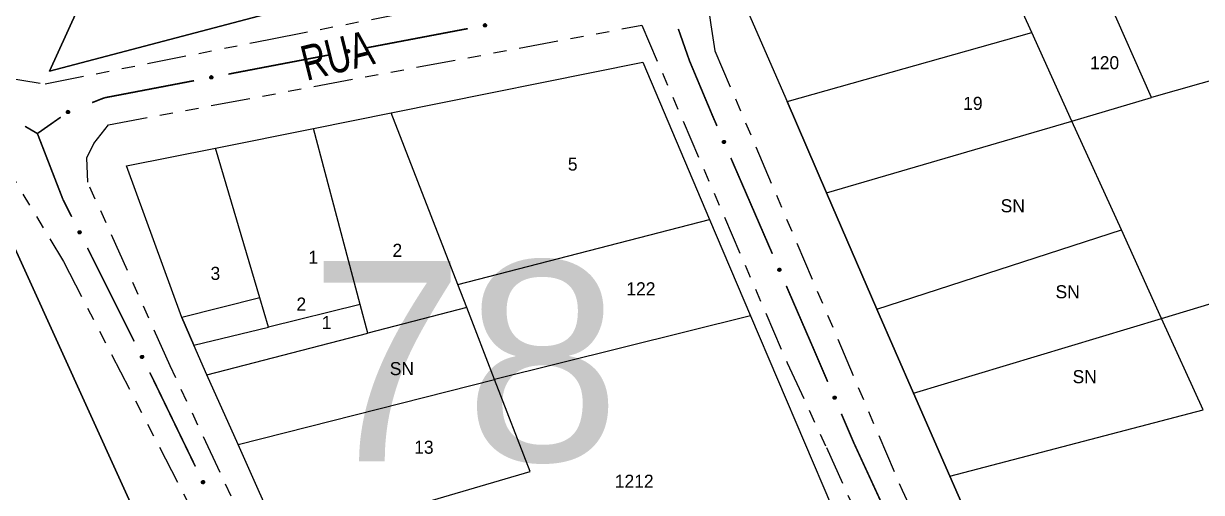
# Model space of a CAD drawing. Extents: x 204614 to 205597, y 4873311 to 4874446.
# Drawn here: x 204964.6 to 205099.8, y 4874254.8 to 4874308.7 of the extents above; entities that cross this region are included whole.
import ezdxf
from ezdxf.enums import TextEntityAlignment as Align

# ---------------------------------------------------------------- set-up
doc = ezdxf.new("R2010")
doc.units = 0
doc.header["$LTSCALE"] = 1.5
doc.header["$MEASUREMENT"] = 0
doc.linetypes.add('TRACO_25', pattern=[8, 3, -1, 1, -1, 1, -1])
for name, color, linetype in [('CD_MALHA_LOTES', 7, 'CONTINUOUS'), ('LM-TXT-LSB', 7, 'CONTINUOUS'), ('RU-QUADRA', 210, 'CONTINUOUS'), ('SV-EIXO-RUA-N-PAV', 6, 'CONTINUOUS'), ('SV-RUA-NAO-PAV', 7, 'CONTINUOUS'), ('SV-TXT-RUA-N-PAV', 7, 'CONTINUOUS'), ('Th_NmrPort', 1, 'CONTINUOUS')]:
    doc.layers.add(name, color=color, linetype=linetype)
doc.styles.add('ARIAL', font='ARIAL.SHX')
doc.styles.add('SWIS', font='swissko.ttf')

msp = doc.modelspace()

# ---------------------------------------------------------------- linework, layer by layer
at = {"layer": 'CD_MALHA_LOTES', "linetype": 'Continuous', "flags": 128}
for points in [[(204979.040192, 4874328.499849), (204967.517018, 4874303.198202)], [(205080.351728, 4874307.612079), (205075.025183, 4874319.428706)], [(205047.026527, 4874311.712451), (205052.247153, 4874299.702465)], [(205094.119246, 4874300.184303), (205089.103049, 4874311.5258)], [(204967.517018, 4874303.198202), (204993.72724, 4874310.078767)], [(205052.247153, 4874299.702465), (205080.351728, 4874307.612079)], [(205084.966803, 4874297.466685), (205080.351728, 4874307.612079)], [(205114.232753, 4874305.863744), (205094.119246, 4874300.184303)], [(205006.793604, 4874298.417459), (205035.675158, 4874304.207589), (205043.361827, 4874286.158001)], [(205056.795254, 4874289.239613), (205052.247153, 4874299.702465)], [(205084.966803, 4874297.466685), (205094.119246, 4874300.184303)], [(204997.861231, 4874296.626711), (205006.793604, 4874298.417459)], [(205014.433358, 4874278.693457), (205006.793604, 4874298.417459)], [(205056.795254, 4874289.239613), (205084.966803, 4874297.466685)], [(205090.649477, 4874284.974371), (205084.966803, 4874297.466685)], [(204986.588027, 4874294.366676), (204997.861231, 4874296.626711)], [(205003.216545, 4874276.407067), (204997.861231, 4874296.626711)], [(204982.724201, 4874274.922815), (204976.367816, 4874292.317744), (204986.588027, 4874294.366676)], [(204991.687871, 4874277.160358), (204986.588027, 4874294.366676)], [(205062.568524, 4874275.867844), (205056.795254, 4874289.239613)], [(204941.622831, 4874244.737753), (204961.272373, 4874287.834648), (204986.504898, 4874232.411416)], [(205014.433358, 4874278.693457), (205043.361827, 4874286.158001)], [(205043.361827, 4874286.158001), (205048.065545, 4874275.112885)], [(205062.568524, 4874275.867844), (205090.649477, 4874284.974371)], [(205095.278108, 4874274.799176), (205090.649477, 4874284.974371)], [(205095.278108, 4874274.799176), (205124.736514, 4874283.708852)], [(205015.45266, 4874276.059957), (205014.433358, 4874278.693457)], [(204991.687871, 4874277.160358), (204982.724201, 4874274.922815)], [(204992.684429, 4874273.787747), (204991.687871, 4874277.160358)], [(205003.216545, 4874276.407067), (204992.684429, 4874273.787747)], [(205004.089865, 4874273.107327), (205003.216545, 4874276.407067)], [(205015.45266, 4874276.059957), (205004.089865, 4874273.107327)], [(205018.648614, 4874267.802797), (205015.45266, 4874276.059957)], [(205048.065545, 4874275.112885), (205018.648614, 4874267.802797)], [(205048.065545, 4874275.112885), (205057.354971, 4874253.299756)], [(205066.795074, 4874266.235149), (205062.568524, 4874275.867844)], [(204982.724201, 4874274.922815), (204984.127521, 4874271.730952)], [(204984.127521, 4874271.730952), (204992.684429, 4874273.787747)], [(205066.795074, 4874266.235149), (205095.278108, 4874274.799176)], [(205100.046674, 4874264.31636), (205095.278108, 4874274.799176)], [(204985.618626, 4874268.339417), (205004.089865, 4874273.107327)], [(204985.618626, 4874268.339417), (204984.127521, 4874271.730952)], [(204989.197594, 4874260.32253), (204985.618626, 4874268.339417)], [(204989.197594, 4874260.32253), (205018.648614, 4874267.802797)], [(205022.735374, 4874257.24412), (205018.648614, 4874267.802797)], [(205070.946268, 4874256.685379), (205066.795074, 4874266.235149)], [(205070.946268, 4874256.685379), (205100.046674, 4874264.31636)], [(204994.30197, 4874248.888727), (204989.197594, 4874260.32253)], [(204994.30197, 4874248.888727), (205022.735374, 4874257.24412)], [(205085.32735, 4874223.897555), (205070.946268, 4874256.685379)]]:
    msp.add_lwpolyline(points, dxfattribs=at)
at = {"layer": 'RU-QUADRA', "linetype": 'Continuous', "flags": 128}
msp.add_lwpolyline([(204967.517018, 4874303.198202), (204979.040192, 4874328.499849), (204984.064992, 4874343.834152), (204989.328919, 4874359.898207), (204993.347251, 4874372.161047), (205001.522713, 4874373.993478), (205006.501724, 4874363.69162), (205012.056457, 4874352.19856), (205017.365901, 4874341.213019), (205028.057727, 4874319.09102), (205003.11962, 4874312.544404), (204993.72724, 4874310.078767)], close=True, dxfattribs=at)
for points in [[(205104.013851, 4874327.417803), (205084.490651, 4874322.03733), (205075.025183, 4874319.428706), (205047.026527, 4874311.712451), (205052.247153, 4874299.702465), (205056.795254, 4874289.239613), (205062.568524, 4874275.867844), (205066.795074, 4874266.235149), (205070.946268, 4874256.685379), (205085.32735, 4874223.897555), (205090.857226, 4874211.289839), (205094.60144, 4874202.753303), (205098.993985, 4874192.738617), (205104.383804, 4874180.450222)], [(205043.234391, 4874138.93095), (205025.005512, 4874179.406781), (205018.405831, 4874194.253203), (205008.632145, 4874216.239762), (205004.193095, 4874226.439008), (204999.097568, 4874238.146588), (204994.30197, 4874248.888727), (204989.197594, 4874260.32253), (204985.618626, 4874268.339417), (204984.127521, 4874271.730952), (204982.724201, 4874274.922815), (204976.367816, 4874292.317744), (204986.588027, 4874294.366676), (204997.861231, 4874296.626711), (205006.793604, 4874298.417459), (205035.675158, 4874304.207589), (205043.361827, 4874286.158001), (205048.065545, 4874275.112885), (205057.354971, 4874253.299756), (205071.593888, 4874220.646338), (205080.481996, 4874200.263669), (205085.71473, 4874188.353905), (205095.529117, 4874166.016248)], [(205019.414121, 4874157.660584), (205010.329931, 4874179.577128), (204996.707988, 4874212.441471), (204995.721382, 4874212.167414), (204992.905771, 4874218.351901), (204986.504898, 4874232.411416), (204961.272373, 4874287.834648), (204941.622831, 4874244.737753), (204935.182113, 4874230.611473), (204936.442777, 4874230.282604), (204927.328801, 4874210.913936), (204923.671705, 4874202.685029), (204915.203332, 4874185.145359), (204912.196141, 4874180.174666), (204909.125712, 4874175.099447), (204906.282011, 4874170.398994), (204901.250645, 4874162.082472)]]:
    msp.add_lwpolyline(points, dxfattribs=at)
at = {"layer": 'SV-EIXO-RUA-N-PAV', "const_width": 0.18}
for points in [[(205015.582804, 4874308.078043), (205003.793238, 4874305.840607)], [(205039.762097, 4874308.039789), (205040.755182, 4874305.208927)], [(204999.863382, 4874305.094795), (204993.968599, 4874303.976077)], [(205040.755182, 4874305.208927), (205041.052369, 4874304.361773)], [(204993.713376, 4874303.927641), (204988.07501, 4874302.851085)], [(204993.968599, 4874303.976077), (204993.713376, 4874303.927641)], [(205041.052369, 4874304.361773), (205043.41417, 4874298.735129)], [(204984.145987, 4874302.1009), (204974.323429, 4874300.225439)], [(204973.834487, 4874300.132084), (204972.435955, 4874299.58364)], [(204974.323429, 4874300.225439), (204973.834487, 4874300.132084)], [(205043.41417, 4874298.735129), (205043.67881, 4874298.104664)], [(205043.67881, 4874298.104664), (205044.202497, 4874296.897083)], [(204964.717286, 4874296.863694), (204965.581065, 4874296.359823)], [(204968.825971, 4874297.911107), (204966.369854, 4874296.188467)], [(204965.581065, 4874296.359823), (204966.145077, 4874296.030816)], [(204966.369854, 4874296.188467), (204966.145077, 4874296.030816)], [(204966.145077, 4874296.030816), (204968.801237, 4874289.180719)], [(205045.793955, 4874293.227306), (205050.568329, 4874282.217976)], [(204968.801237, 4874289.180719), (204969.086563, 4874288.444878)], [(204969.086563, 4874288.444878), (204970.084525, 4874286.472162)], [(204971.890156, 4874282.902891), (204972.341564, 4874282.010573)], [(204972.341564, 4874282.010573), (204972.415087, 4874281.865237)], [(204972.415087, 4874281.865237), (204977.261597, 4874272.172218)], [(205052.159788, 4874278.548199), (205055.342704, 4874271.208646)], [(205055.342704, 4874271.208646), (205055.420545, 4874271.02915)], [(205055.420545, 4874271.02915), (205056.917595, 4874267.531731)], [(204979.050451, 4874268.594509), (204979.381765, 4874267.931881)], [(204979.381765, 4874267.931881), (204984.293838, 4874257.80073)], [(205058.491634, 4874263.85445), (205059.672164, 4874261.096488)], [(205059.672164, 4874261.096488), (205059.900944, 4874260.56201)], [(205059.900944, 4874260.56201), (205063.009776, 4874253.826208)]]:
    msp.add_lwpolyline(points, dxfattribs=at)
at = {"layer": 'SV-EIXO-RUA-N-PAV'}
for points in [[(205017.709418, 4874308.369589), (205017.682464, 4874308.328778), (205017.650954, 4874308.299214), (205017.617576, 4874308.282121), (205017.584142, 4874308.274707), (205017.549083, 4874308.270975), (205017.512906, 4874308.27501), (205017.473746, 4874308.288383), (205017.432617, 4874308.315133), (205017.404453, 4874308.349403), (205017.385945, 4874308.38123), (205017.376206, 4874308.415648), (205017.373151, 4874308.449767), (205017.378586, 4874308.487207), (205017.392526, 4874308.526759), (205017.420425, 4874308.567465), (205017.451516, 4874308.596237), (205017.484235, 4874308.611922), (205017.518898, 4874308.621493), (205017.554736, 4874308.624875), (205017.590225, 4874308.620709), (205017.630024, 4874308.606602), (205017.669835, 4874308.578533), (205017.698885, 4874308.547851), (205017.715026, 4874308.515361), (205017.723681, 4874308.481022), (205017.727852, 4874308.445904), (205017.725309, 4874308.409369), (205017.709418, 4874308.369589)], [(205001.989996, 4874305.38634), (205001.963042, 4874305.345529), (205001.931532, 4874305.315966), (205001.898154, 4874305.298872), (205001.86472, 4874305.291459), (205001.829661, 4874305.287726), (205001.793484, 4874305.291762), (205001.754324, 4874305.305135), (205001.713195, 4874305.331885), (205001.685031, 4874305.366155), (205001.666523, 4874305.397982), (205001.656784, 4874305.4324), (205001.653729, 4874305.466519), (205001.659164, 4874305.503958), (205001.673104, 4874305.543511), (205001.701003, 4874305.584217), (205001.732094, 4874305.612988), (205001.764813, 4874305.628674), (205001.799476, 4874305.638245), (205001.835314, 4874305.641626), (205001.870803, 4874305.63746), (205001.910602, 4874305.623353), (205001.950413, 4874305.595284), (205001.979463, 4874305.564603), (205001.995604, 4874305.532113), (205002.004259, 4874305.497774), (205002.00843, 4874305.462656), (205002.005887, 4874305.426121), (205001.989996, 4874305.38634)], [(204986.272274, 4874302.394812), (204986.245367, 4874302.353971), (204986.213889, 4874302.324372), (204986.18053, 4874302.307242), (204986.147104, 4874302.299791), (204986.11205, 4874302.296019), (204986.075868, 4874302.300015), (204986.036693, 4874302.313344), (204985.995535, 4874302.340049), (204985.967333, 4874302.374287), (204985.948789, 4874302.406093), (204985.939012, 4874302.440501), (204985.935919, 4874302.474616), (204985.941312, 4874302.512062), (204985.955208, 4874302.55163), (204985.983062, 4874302.592367), (204986.014121, 4874302.621173), (204986.046822, 4874302.636895), (204986.081475, 4874302.646504), (204986.117309, 4874302.649925), (204986.152803, 4874302.645799), (204986.192617, 4874302.631736), (204986.23246, 4874302.603711), (204986.261544, 4874302.573062), (204986.277721, 4874302.54059), (204986.286413, 4874302.506261), (204986.290624, 4874302.471148), (204986.288122, 4874302.43461), (204986.272274, 4874302.394812)], [(204969.837486, 4874298.486094), (204969.829714, 4874298.437807), (204969.81316, 4874298.397896), (204969.789773, 4874298.368582), (204969.762351, 4874298.348067), (204969.731934, 4874298.330239), (204969.697301, 4874298.31903), (204969.656107, 4874298.315104), (204969.607614, 4874298.322561), (204969.567844, 4874298.342206), (204969.537878, 4874298.363597), (204969.51484, 4874298.390959), (204969.498016, 4874298.420798), (204969.487563, 4874298.457157), (204969.483992, 4874298.498942), (204969.49267, 4874298.547522), (204969.509167, 4874298.586539), (204969.532533, 4874298.614298), (204969.560187, 4874298.637285), (204969.591459, 4874298.655114), (204969.625518, 4874298.665921), (204969.667596, 4874298.66944), (204969.715431, 4874298.66024), (204969.754533, 4874298.64423), (204969.782614, 4874298.62126), (204969.804631, 4874298.593525), (204969.822884, 4874298.563234), (204969.8356, 4874298.528889), (204969.837486, 4874298.486094)], [(205045.042053, 4874295.23781), (205045.087791, 4874295.220488), (205045.123559, 4874295.196247), (205045.147571, 4874295.167443), (205045.162154, 4874295.136457), (205045.173501, 4874295.103076), (205045.177517, 4874295.066897), (205045.17308, 4874295.025755), (205045.156025, 4874294.979751), (205045.128785, 4874294.944743), (205045.101805, 4874294.919691), (205045.07037, 4874294.902625), (205045.037757, 4874294.892144), (205045.000038, 4874294.889216), (205044.958389, 4874294.89412), (205044.912546, 4874294.912388), (205044.877643, 4874294.936394), (205044.855149, 4874294.964864), (205044.838192, 4874294.996576), (205044.827015, 4874295.030794), (205044.823278, 4874295.066331), (205044.828291, 4874295.108256), (205044.846922, 4874295.153265), (205044.870467, 4874295.188349), (205044.898614, 4874295.211237), (205044.93021, 4874295.227228), (205044.963553, 4874295.239017), (205044.999753, 4874295.244568), (205045.042053, 4874295.23781)], [(204971.020709, 4874284.865426), (204971.067391, 4874284.850838), (204971.104529, 4874284.828754), (204971.130202, 4874284.80142), (204971.146591, 4874284.77135), (204971.159892, 4874284.738699), (204971.16604, 4874284.70282), (204971.164043, 4874284.661488), (204971.149737, 4874284.614557), (204971.124614, 4874284.577999), (204971.099163, 4874284.551396), (204971.068791, 4874284.532501), (204971.036856, 4874284.520111), (204970.999376, 4874284.514957), (204970.957509, 4874284.51739), (204970.910666, 4874284.532917), (204970.874406, 4874284.554817), (204970.850268, 4874284.581908), (204970.831466, 4874284.612562), (204970.818286, 4874284.646059), (204970.812454, 4874284.681313), (204970.814979, 4874284.723461), (204970.830917, 4874284.769492), (204970.852347, 4874284.805907), (204970.879091, 4874284.83042), (204970.909687, 4874284.848251), (204970.942274, 4874284.86199), (204970.978082, 4874284.869672), (204971.020709, 4874284.865426)], [(205051.407886, 4874280.558703), (205051.453624, 4874280.541381), (205051.489391, 4874280.51714), (205051.513404, 4874280.488336), (205051.527986, 4874280.45735), (205051.539334, 4874280.423969), (205051.54335, 4874280.38779), (205051.538912, 4874280.346648), (205051.521857, 4874280.300644), (205051.494617, 4874280.265636), (205051.467637, 4874280.240584), (205051.436202, 4874280.223518), (205051.403589, 4874280.213037), (205051.365871, 4874280.210109), (205051.324221, 4874280.215013), (205051.278378, 4874280.233281), (205051.243476, 4874280.257287), (205051.220981, 4874280.285758), (205051.204025, 4874280.317469), (205051.192848, 4874280.351687), (205051.18911, 4874280.387224), (205051.194123, 4874280.42915), (205051.212754, 4874280.474158), (205051.236299, 4874280.509242), (205051.264447, 4874280.53213), (205051.296043, 4874280.548121), (205051.329385, 4874280.55991), (205051.365585, 4874280.565461), (205051.407886, 4874280.558703)], [(204978.190227, 4874270.561105), (204978.23684, 4874270.546297), (204978.273874, 4874270.52404), (204978.299419, 4874270.496585), (204978.315666, 4874270.466438), (204978.328814, 4874270.433725), (204978.334793, 4874270.397818), (204978.332602, 4874270.356495), (204978.318076, 4874270.309632), (204978.292782, 4874270.273193), (204978.267206, 4874270.246709), (204978.236746, 4874270.227957), (204978.204752, 4874270.215717), (204978.167249, 4874270.21074), (204978.125394, 4874270.213369), (204978.078625, 4874270.229116), (204978.042468, 4874270.251186), (204978.018457, 4874270.27839), (204977.999799, 4874270.309131), (204977.986776, 4874270.34269), (204977.98111, 4874270.377971), (204977.983833, 4874270.420107), (204977.999987, 4874270.466063), (204978.021587, 4874270.502376), (204978.048447, 4874270.526763), (204978.079126, 4874270.54445), (204978.111777, 4874270.558037), (204978.147621, 4874270.56555), (204978.190227, 4874270.561105)], [(205057.749274, 4874265.868497), (205057.79493, 4874265.850957), (205057.830582, 4874265.826547), (205057.854457, 4874265.79763), (205057.868892, 4874265.766574), (205057.880082, 4874265.73314), (205057.883926, 4874265.696942), (205057.879294, 4874265.655822), (205057.862021, 4874265.6099), (205057.834615, 4874265.575021), (205057.807517, 4874265.550097), (205057.776001, 4874265.533181), (205057.743339, 4874265.522855), (205057.705607, 4874265.520105), (205057.663981, 4874265.525206), (205057.618225, 4874265.543692), (205057.583437, 4874265.567863), (205057.561078, 4874265.59644), (205057.544271, 4874265.628231), (205057.533257, 4874265.662502), (205057.529688, 4874265.698056), (205057.5349, 4874265.739958), (205057.553744, 4874265.784877), (205057.577455, 4874265.819849), (205057.605711, 4874265.842604), (205057.637382, 4874265.858445), (205057.67078, 4874265.870076), (205057.707006, 4874265.875455), (205057.749274, 4874265.868497)], [(204985.202753, 4874256.178413), (204985.249182, 4874256.163039), (204985.285942, 4874256.140331), (204985.31115, 4874256.112567), (204985.327028, 4874256.082224), (204985.339776, 4874256.049353), (204985.345317, 4874256.013376), (204985.342622, 4874255.972083), (204985.327526, 4874255.9254), (204985.301789, 4874255.889272), (204985.275892, 4874255.863102), (204985.245206, 4874255.844723), (204985.213066, 4874255.832874), (204985.175504, 4874255.828354), (204985.133685, 4874255.831494), (204985.087111, 4874255.84781), (204985.051225, 4874255.870319), (204985.027548, 4874255.897814), (204985.009266, 4874255.928781), (204984.996654, 4874255.962496), (204984.991418, 4874255.997843), (204984.994655, 4874256.039943), (204985.011368, 4874256.085698), (204985.03341, 4874256.121746), (204985.060565, 4874256.145803), (204985.091457, 4874256.163115), (204985.124271, 4874256.176302), (204985.160204, 4874256.183378), (204985.202753, 4874256.178413)]]:
    msp.add_lwpolyline(points, close=True, dxfattribs=at)
for points in [[(205017.698885, 4874308.547851), (205017.373151, 4874308.449767)], [(205017.715026, 4874308.515361), (205017.376206, 4874308.415648)], [(205017.703403, 4874308.531714), (205017.37755, 4874308.433763)], [(205017.669835, 4874308.578533), (205017.378586, 4874308.487207)], [(205017.682041, 4874308.563771), (205017.38032, 4874308.470399)], [(205017.716721, 4874308.498131), (205017.382316, 4874308.401334)], [(205017.723681, 4874308.481022), (205017.385945, 4874308.38123)], [(205017.646442, 4874308.590348), (205017.388451, 4874308.508053)], [(205017.630024, 4874308.606602), (205017.392526, 4874308.526759)], [(205017.722249, 4874308.461681), (205017.400419, 4874308.364492)], [(205017.727852, 4874308.445904), (205017.404453, 4874308.349403)], [(205017.605158, 4874308.610291), (205017.414011, 4874308.549015)], [(205017.590225, 4874308.620709), (205017.420425, 4874308.567465)], [(205017.721907, 4874308.426894), (205017.423121, 4874308.33269)], [(205017.725309, 4874308.409369), (205017.432617, 4874308.315133)], [(205017.568336, 4874308.621358), (205017.442183, 4874308.583528)], [(205017.554736, 4874308.624875), (205017.451516, 4874308.596237)], [(205017.716202, 4874308.391089), (205017.456293, 4874308.304264)], [(205017.709418, 4874308.369589), (205017.473746, 4874308.288383)], [(205017.693833, 4874308.347955), (205017.500513, 4874308.283489)], [(205017.682464, 4874308.328778), (205017.512906, 4874308.27501)], [(205017.664575, 4874308.311847), (205017.539508, 4874308.275612)], [(205017.650954, 4874308.299214), (205017.549083, 4874308.270975)], [(205001.979463, 4874305.564603), (205001.653729, 4874305.466519)], [(205001.995604, 4874305.532113), (205001.656784, 4874305.4324)], [(205001.983981, 4874305.548466), (205001.658128, 4874305.450515)], [(205001.950413, 4874305.595284), (205001.659164, 4874305.503958)], [(205001.962619, 4874305.580523), (205001.660898, 4874305.487151)], [(205001.997299, 4874305.514883), (205001.662894, 4874305.418086)], [(205002.004259, 4874305.497774), (205001.666523, 4874305.397982)], [(205001.92702, 4874305.6071), (205001.669029, 4874305.524805)], [(205001.910602, 4874305.623353), (205001.673104, 4874305.543511)], [(205002.002827, 4874305.478432), (205001.680997, 4874305.381244)], [(205002.00843, 4874305.462656), (205001.685031, 4874305.366155)], [(205001.885736, 4874305.627043), (205001.694589, 4874305.565767)], [(205001.870803, 4874305.63746), (205001.701003, 4874305.584217)], [(205002.002485, 4874305.443645), (205001.703699, 4874305.349442)], [(205002.005887, 4874305.426121), (205001.713195, 4874305.331885)], [(205001.848913, 4874305.63811), (205001.722761, 4874305.60028)], [(205001.835314, 4874305.641626), (205001.732094, 4874305.612988)], [(205001.99678, 4874305.407841), (205001.736871, 4874305.321015)], [(205001.989996, 4874305.38634), (205001.754324, 4874305.305135)], [(205001.974411, 4874305.364707), (205001.781091, 4874305.300241)], [(205001.963042, 4874305.345529), (205001.793484, 4874305.291762)], [(205001.945152, 4874305.328599), (205001.820086, 4874305.292364)], [(205001.931532, 4874305.315966), (205001.829661, 4874305.287726)], [(204986.261544, 4874302.573062), (204985.935919, 4874302.474616)], [(204986.277721, 4874302.54059), (204985.939012, 4874302.440501)], [(204986.266079, 4874302.556931), (204985.940336, 4874302.458617)], [(204986.23246, 4874302.603711), (204985.941312, 4874302.512062)], [(204986.244682, 4874302.588964), (204985.943065, 4874302.495256)], [(204986.279434, 4874302.523362), (204985.945138, 4874302.426193)], [(204986.286413, 4874302.506261), (204985.948789, 4874302.406093)], [(204986.209053, 4874302.615501), (204985.951154, 4874302.532919)], [(204986.192617, 4874302.631736), (204985.955208, 4874302.55163)], [(204986.285004, 4874302.486918), (204985.963281, 4874302.389372)], [(204986.290624, 4874302.471148), (204985.967333, 4874302.374287)], [(204986.167747, 4874302.635398), (204985.976668, 4874302.573909)], [(204986.152803, 4874302.645799), (204985.983062, 4874302.592367)], [(204986.2847, 4874302.452131), (204985.986019, 4874302.357595)], [(204986.288122, 4874302.43461), (204985.995535, 4874302.340049)], [(204986.130912, 4874302.646424), (204986.004802, 4874302.608453)], [(204986.117309, 4874302.649925), (204986.014121, 4874302.621173)], [(204986.279035, 4874302.41632), (204986.019223, 4874302.329205)], [(204986.272274, 4874302.394812), (204986.036693, 4874302.313344)], [(204986.256714, 4874302.373161), (204986.063466, 4874302.30848)], [(204986.245367, 4874302.353971), (204986.075868, 4874302.300015)], [(204986.227496, 4874302.33702), (204986.102469, 4874302.300646)], [(204986.213889, 4874302.324372), (204986.11205, 4874302.296019)], [(204969.667596, 4874298.66944), (204969.483992, 4874298.498942)], [(204969.715431, 4874298.66024), (204969.487563, 4874298.457157)], [(204969.689248, 4874298.661383), (204969.487976, 4874298.480217)], [(204969.625518, 4874298.665921), (204969.49267, 4874298.547522)], [(204969.643415, 4874298.66257), (204969.494416, 4874298.528067)], [(204969.73263, 4874298.651809), (204969.496059, 4874298.442552)], [(204969.754533, 4874298.64423), (204969.498016, 4874298.420798)], [(204969.6053, 4874298.657505), (204969.50589, 4874298.571115)], [(204969.76529, 4874298.631382), (204969.508611, 4874298.408022)], [(204969.591459, 4874298.655114), (204969.509167, 4874298.586539)], [(204969.782614, 4874298.62126), (204969.51484, 4874298.390959)], [(204969.791248, 4874298.606254), (204969.526298, 4874298.380427)], [(204969.804631, 4874298.593525), (204969.537878, 4874298.363597)], [(204969.811286, 4874298.575308), (204969.557958, 4874298.354298)], [(204969.822884, 4874298.563234), (204969.567844, 4874298.342206)], [(204969.825288, 4874298.543461), (204969.591735, 4874298.334654)], [(204969.8356, 4874298.528889), (204969.607614, 4874298.322561)], [(204969.834822, 4874298.508481), (204969.633666, 4874298.322396)], [(204969.837486, 4874298.486094), (204969.656107, 4874298.315104)], [(204969.832184, 4874298.459963), (204969.682517, 4874298.321659)], [(204969.829714, 4874298.437807), (204969.697301, 4874298.31903)], [(204969.820376, 4874298.415015), (204969.721299, 4874298.330525)], [(204969.81316, 4874298.397896), (204969.731934, 4874298.330239)], [(205044.823278, 4874295.066331), (205044.912546, 4874294.912388)], [(205044.827015, 4874295.030794), (205044.877643, 4874294.936394)], [(205044.827456, 4874295.044834), (205044.892093, 4874294.930083)], [(205044.828291, 4874295.108256), (205044.958389, 4874294.89412)], [(205044.830158, 4874295.083188), (205044.931955, 4874294.910187)], [(205044.840538, 4874295.127846), (205044.977533, 4874294.894257)], [(205044.846922, 4874295.153265), (205045.000038, 4874294.889216)], [(205044.858639, 4874295.168417), (205045.016054, 4874294.894602)], [(205044.870467, 4874295.188349), (205045.037757, 4874294.892144)], [(205044.885216, 4874295.196303), (205045.052402, 4874294.899954)], [(205044.898614, 4874295.211237), (205045.07037, 4874294.902625)], [(205044.91505, 4874295.216678), (205045.08299, 4874294.911731)], [(205044.93021, 4874295.227228), (205045.101805, 4874294.919691)], [(205044.949394, 4874295.230084), (205045.114951, 4874294.93749)], [(205044.963553, 4874295.239017), (205045.128785, 4874294.944743)], [(205044.983405, 4874295.237397), (205045.140985, 4874294.966628)], [(205044.999753, 4874295.244568), (205045.156025, 4874294.979751)], [(205045.019588, 4874295.239702), (205045.161424, 4874295.005238)], [(205045.042053, 4874295.23781), (205045.17308, 4874295.025755)], [(205045.066584, 4874295.227362), (205045.17197, 4874295.052943)], [(205045.087791, 4874295.220488), (205045.177517, 4874295.066897)], [(205045.10824, 4874295.206757), (205045.171082, 4874295.092715)], [(205045.123559, 4874295.196247), (205045.173501, 4874295.103076)], [(204970.812454, 4874284.681313), (204970.910666, 4874284.532917)], [(204970.814979, 4874284.723461), (204970.957509, 4874284.51739)], [(204970.817896, 4874284.6601), (204970.889203, 4874284.549371)], [(204970.818286, 4874284.646059), (204970.874406, 4874284.554817)], [(204970.818326, 4874284.698547), (204970.930172, 4874284.531867)], [(204970.826046, 4874284.743741), (204970.976612, 4874284.518659)], [(204970.830917, 4874284.769492), (204970.999376, 4874284.514957)], [(204970.841718, 4874284.785311), (204971.015045, 4874284.521281)], [(204970.852347, 4874284.805907), (204971.036856, 4874284.520111)], [(204970.866599, 4874284.814719), (204971.051014, 4874284.528773)], [(204970.879091, 4874284.83042), (204971.068791, 4874284.532501)], [(204970.895177, 4874284.836822), (204971.080852, 4874284.542338)], [(204970.909687, 4874284.848251), (204971.099163, 4874284.551396)], [(204970.928668, 4874284.852235), (204971.111234, 4874284.569941)], [(204970.942274, 4874284.86199), (204971.124614, 4874284.577999)], [(204970.962187, 4874284.861546), (204971.1355, 4874284.600567)], [(204970.978082, 4874284.869672), (204971.149737, 4874284.614557)], [(204970.99817, 4874284.865987), (204971.153621, 4874284.640318)], [(204971.020709, 4874284.865426), (204971.164043, 4874284.661488)], [(204971.045814, 4874284.856447), (204971.161327, 4874284.688563)], [(204971.067391, 4874284.850838), (204971.16604, 4874284.70282)], [(204971.088616, 4874284.838341), (204971.15809, 4874284.728213)], [(204971.104529, 4874284.828754), (204971.159892, 4874284.738699)], [(205051.264447, 4874280.53213), (205051.436202, 4874280.223518)], [(205051.280882, 4874280.537571), (205051.448823, 4874280.232624)], [(205051.296043, 4874280.548121), (205051.467637, 4874280.240584)], [(205051.315226, 4874280.550977), (205051.480784, 4874280.258383)], [(205051.329385, 4874280.55991), (205051.494617, 4874280.265636)], [(205051.349237, 4874280.55829), (205051.506818, 4874280.287521)], [(205051.365585, 4874280.565461), (205051.521857, 4874280.300644)], [(205051.38542, 4874280.560596), (205051.527257, 4874280.326131)], [(205051.407886, 4874280.558703), (205051.538912, 4874280.346648)], [(205051.432416, 4874280.548255), (205051.537802, 4874280.373836)], [(205051.453624, 4874280.541381), (205051.54335, 4874280.38779)], [(205051.474073, 4874280.52765), (205051.536915, 4874280.413609)], [(205051.18911, 4874280.387224), (205051.278378, 4874280.233281)], [(205051.192848, 4874280.351687), (205051.243476, 4874280.257287)], [(205051.193289, 4874280.365727), (205051.257925, 4874280.250976)], [(205051.194123, 4874280.42915), (205051.324221, 4874280.215013)], [(205051.195991, 4874280.404081), (205051.297787, 4874280.23108)], [(205051.20637, 4874280.44874), (205051.343365, 4874280.21515)], [(205051.212754, 4874280.474158), (205051.365871, 4874280.210109)], [(205051.224471, 4874280.48931), (205051.381886, 4874280.215495)], [(205051.236299, 4874280.509242), (205051.403589, 4874280.213037)], [(205051.251048, 4874280.517196), (205051.418235, 4874280.220847)], [(205051.489391, 4874280.51714), (205051.539334, 4874280.423969)], [(204977.98111, 4874270.377971), (204978.078625, 4874270.229116)], [(204977.983833, 4874270.420107), (204978.125394, 4874270.213369)], [(204977.986452, 4874270.356733), (204978.057239, 4874270.24567)], [(204977.986776, 4874270.34269), (204978.042468, 4874270.251186)], [(204977.987062, 4874270.395177), (204978.098125, 4874270.227974)], [(204977.994995, 4874270.440335), (204978.144503, 4874270.214548)], [(204977.999987, 4874270.466063), (204978.167249, 4874270.21074)], [(204978.010862, 4874270.48183), (204978.182947, 4874270.216989)], [(204978.021587, 4874270.502376), (204978.204752, 4874270.215717)], [(204978.035881, 4874270.511122), (204978.218951, 4874270.224312)], [(204978.048447, 4874270.526763), (204978.236746, 4874270.227957)], [(204978.064562, 4874270.53309), (204978.248852, 4874270.237737)], [(204978.079126, 4874270.54445), (204978.267206, 4874270.246709)], [(204978.098125, 4874270.548346), (204978.279364, 4874270.265198)], [(204978.111777, 4874270.558037), (204978.292782, 4874270.273193)], [(204978.131688, 4874270.557499), (204978.303773, 4874270.295709)], [(204978.147621, 4874270.56555), (204978.318076, 4874270.309632)], [(204978.167691, 4874270.561771), (204978.32208, 4874270.335375)], [(204978.190227, 4874270.561105), (204978.332602, 4874270.356495)], [(204978.21529, 4874270.552007), (204978.330013, 4874270.383583)], [(204978.23684, 4874270.546297), (204978.334793, 4874270.397818)], [(204978.258006, 4874270.5337), (204978.326962, 4874270.423248)], [(204978.273874, 4874270.52404), (204978.328814, 4874270.433725)], [(205057.529688, 4874265.698056), (205057.618225, 4874265.543692)], [(205057.533257, 4874265.662502), (205057.583437, 4874265.567863)], [(205057.533765, 4874265.676539), (205057.597856, 4874265.561483)], [(205057.5349, 4874265.739958), (205057.663981, 4874265.525206)], [(205057.536648, 4874265.714881), (205057.637623, 4874265.541399)], [(205057.547239, 4874265.759489), (205057.683126, 4874265.525253)], [(205057.553744, 4874265.784877), (205057.705607, 4874265.520105)], [(205057.565533, 4874265.799974), (205057.721647, 4874265.525415)], [(205057.577455, 4874265.819849), (205057.743339, 4874265.522855)], [(205057.592242, 4874265.827733), (205057.758021, 4874265.530595)], [(205057.605711, 4874265.842604), (205057.776001, 4874265.533181)], [(205057.622172, 4874265.847966), (205057.788665, 4874265.542227)], [(205057.637382, 4874265.858445), (205057.807517, 4874265.550097)], [(205057.656579, 4874265.86121), (205057.820747, 4874265.567834)], [(205057.67078, 4874265.870076), (205057.834615, 4874265.575021)], [(205057.690624, 4874265.868361), (205057.846919, 4874265.596848)], [(205057.707006, 4874265.875455), (205057.862021, 4874265.6099)], [(205057.726818, 4874265.870495), (205057.867541, 4874265.635361)], [(205057.749274, 4874265.868497), (205057.879294, 4874265.655822)], [(205057.773755, 4874265.857932), (205057.878313, 4874265.683015)], [(205057.79493, 4874265.850957), (205057.883926, 4874265.696942)], [(205057.815313, 4874265.83713), (205057.877614, 4874265.722791)], [(205057.830582, 4874265.826547), (205057.880082, 4874265.73314)], [(204985.124271, 4874256.176302), (204985.301789, 4874255.889272)], [(204985.144174, 4874256.175522), (204985.313055, 4874255.911653)], [(204985.160204, 4874256.183378), (204985.327526, 4874255.9254)], [(204985.180227, 4874256.179354), (204985.331844, 4874255.951092)], [(204985.202753, 4874256.178413), (204985.342622, 4874255.972083)], [(204984.991418, 4874255.997843), (204985.087111, 4874255.84781)], [(204984.994655, 4874256.039943), (204985.133685, 4874255.831494)], [(204984.996501, 4874255.976541), (204985.065929, 4874255.864624)], [(204984.996654, 4874255.962496), (204985.051225, 4874255.870319)], [(204984.99758, 4874256.014976), (204985.106595, 4874255.84643)], [(204985.006063, 4874256.060033), (204985.152806, 4874255.83244)], [(204985.011368, 4874256.085698), (204985.175504, 4874255.828354)], [(204985.022434, 4874256.101332), (204985.191278, 4874255.834412)], [(204985.03341, 4874256.121746), (204985.213066, 4874255.832874)], [(204985.047809, 4874256.130316), (204985.227368, 4874255.841296)], [(204985.060565, 4874256.145803), (204985.245206, 4874255.844723)], [(204985.076756, 4874256.151933), (204985.257431, 4874255.854355)], [(204985.091457, 4874256.163115), (204985.275892, 4874255.863102)], [(204985.110502, 4874256.166779), (204985.288275, 4874255.881442)], [(204985.227703, 4874256.169011), (204985.340364, 4874255.9992)], [(204985.249182, 4874256.163039), (204985.345317, 4874256.013376)], [(204985.270193, 4874256.150184), (204985.337797, 4874256.0389)], [(204985.285942, 4874256.140331), (204985.339776, 4874256.049353)]]:
    msp.add_lwpolyline(points, dxfattribs=at)
at = {"layer": 'SV-RUA-NAO-PAV', "linetype": 'TRACO_25'}
for points in [[(204961.370685, 4874346.364221, 10.395378), (204959.123766, 4874336.735988, 10.246961), (204958.175281, 4874326.909933, 10.222224), (204957.801859, 4874319.859163, 10.073808), (204958.58073, 4874311.333181, 9.999599), (204962.01392, 4874302.532059, 9.999599), (204967.022157, 4874301.731762, 9.999599), (204992.736611, 4874306.831264, 9.974862), (205022.607473, 4874312.655675, 9.999599), (205031.270308, 4874315.855672, 9.875917), (205031.545223, 4874317.55585, 9.875917), (205028.011973, 4874326.031941, 9.875917), (205003.507965, 4874374.413345, 10.420115), (204992.384568, 4874392.740847, 10.568531), (204987.701403, 4874394.991292, 10.815893), (204985.008757, 4874394.31737, 10.64274), (204984.524082, 4874393.357016, 10.519059)], [(204937.959254, 4874298.453241, 10.345905), (204940.35478, 4874301.182806, 10.296433), (204943.709377, 4874303.63294, 10.296433), (204948.066089, 4874304.407846, 10.271697), (204953.575735, 4874301.632308, 10.098543), (204961.365452, 4874294.206159, 10.148016), (204969.156852, 4874281.329402, 9.875917), (204989.626726, 4874241.699139, 9.133831), (205013.532771, 4874183.61668, 9.257512), (205038.255208, 4874123.468562, 9.282248), (205037.877487, 4874121.086848, 9.282248), (204917.311926, 4874087.237211, 10.469586), (204915.588401, 4874089.94248, 10.469586), (204913.629047, 4874093.577598, 10.469586), (204904.87247, 4874105.901712, 10.469586), (204897.946873, 4874114.202605, 10.618004), (204880.985015, 4874134.682349, 10.618004), (204876.202099, 4874140.042519, 11.137465), (204872.795214, 4874144.743183, 11.137465), (204870.634054, 4874148.700705, 11.137465), (204869.253311, 4874152.077195, 11.137465)]]:
    msp.add_polyline3d(points, dxfattribs=at)
for points in [[(205137.605576, 4874265.195623, 9.331721), (205109.467024, 4874325.728531, 9.579083), (205106.236106, 4874328.203941, 9.628555), (205104.257741, 4874328.879098, 9.579083), (205101.3532, 4874328.579185, 9.529611), (205045.79422, 4874313.454803, 9.851181), (205044.490316, 4874312.783075, 9.851181), (205043.591322, 4874311.454672, 9.851181), (205043.241087, 4874310.404569, 9.851181), (205043.492073, 4874308.504347, 9.851181), (205043.968751, 4874305.528996, 9.851181), (205065.468606, 4874255.072486, 9.40593), (205090.499982, 4874201.740508, 8.985415), (205114.776307, 4874144.253911, 8.342273), (205140.987332, 4874082.966366, 7.352824), (205142.893426, 4874078.718037, 7.352824), (205144.872681, 4874077.72841, 7.352824), (205210.612216, 4874094.552076, 7.352824), (205211.679772, 4874095.778863, 7.352824), (205188.071653, 4874149.830683, 7.550714), (205158.829444, 4874216.514322, 8.564898)], [(205136.884974, 4874075.607779, 8.119647), (205073.124693, 4874057.511735, 8.119647), (205071.71094, 4874058.077237, 8.119647), (205060.037433, 4874084.778745, 8.614371), (205041.017274, 4874132.834885, 9.059623), (205019.341515, 4874185.316628, 9.059623), (204997.315936, 4874235.398119, 9.504874), (204981.405085, 4874269.35256, 9.826446), (204971.933477, 4874290.4303, 9.875917), (204971.832452, 4874293.230616, 9.875917), (204972.608181, 4874294.880768, 9.875917), (204974.310234, 4874297.030937, 9.875917), (205035.554425, 4874308.454671, 10.024335), (205052.268036, 4874269.699662, 9.653292), (205056.77823, 4874259.973392, 9.356458), (205076.823892, 4874215.592618, 8.861733), (205098.574502, 4874163.985969, 8.540162), (205129.344418, 4874096.427169, 7.600186), (205137.450475, 4874077.162908, 7.600186)]]:
    msp.add_polyline3d(points, close=True, dxfattribs=at)

# ---------------------------------------------------------------- texts
at = {"layer": 'LM-TXT-LSB', "style": 'SWIS'}
msp.add_text('78', height=23, dxfattribs=at).set_placement((204997.371734, 4874258.415791))
at = {"layer": 'SV-TXT-RUA-N-PAV', "style": 'ARIAL', "width": 0.7}
msp.add_text('RUA                               BARIRI', height=4, rotation=14, dxfattribs=at).set_placement((204997.052079, 4874302.071259))
at = {"layer": 'Th_NmrPort', "color": 1}
for s, p in [('120', (205087.051768, 4874304.161764)), ('19', (205072.481111, 4874299.492976)), ('5', (205027.073368, 4874292.524572)), ('SN', (205076.788241, 4874287.735676)), ('2', (205006.93112, 4874282.621809)), ('1', (204997.274471, 4874281.828112)), ('3', (204986.030428, 4874279.976152)), ('122', (205033.788957, 4874278.204844)), ('SN', (205083.088725, 4874277.867936)), ('2', (204995.902154, 4874276.450591)), ('1', (204998.812377, 4874274.334065)), ('SN', (205006.617065, 4874269.042751)), ('SN', (205085.053274, 4874268.120774)), ('13', (205009.424256, 4874260.019909)), ('1212', (205032.466128, 4874256.113607))]:
    msp.add_text(s, height=1.5, dxfattribs=at).set_placement(p, align=Align.MIDDLE_LEFT)

doc.saveas('drawing.dxf')
